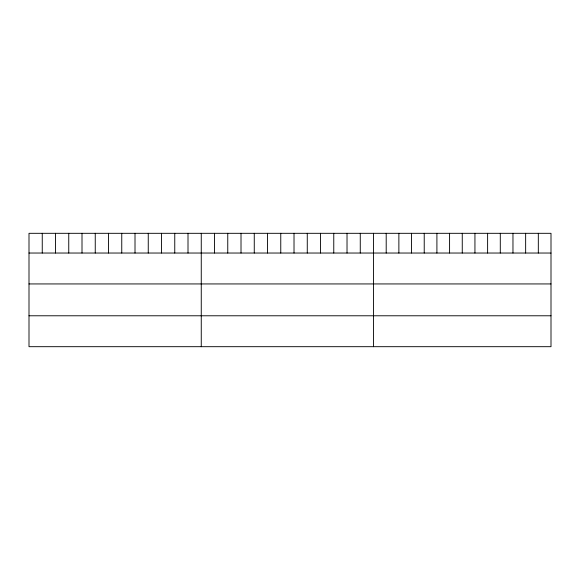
<?xml version="1.0" encoding="UTF-8"?>
<svg xmlns="http://www.w3.org/2000/svg" width="580" height="580" viewBox="0 0 580 580"><rect width="100%" height="100%" fill="white"/><g stroke="black" fill="none" stroke-linecap="round" stroke-linejoin="round"><path stroke-width="0.87" d="M551 253.032L551 346.688L29 346.688L29 233.312L551 233.312L551 253.032L29 253.032M29 283.939L551 283.939M29 315.781L551 315.781M538.32 233.312L538.32 253.032M525.647 233.312L525.647 253.032M512.966 233.312L512.966 253.032M500.293 233.312L500.293 253.032M487.613 233.312L487.613 253.032M474.94 233.312L474.94 253.032M462.26 233.312L462.26 253.032M449.58 233.312L449.58 253.032M436.907 233.312L436.907 253.032M424.226 233.312L424.226 253.032M411.553 233.312L411.553 253.032M398.873 233.312L398.873 253.032M386.2 233.312L386.2 253.032M373.52 233.312L373.52 346.688M360.267 233.312L360.267 253.032M347.021 233.312L347.021 253.032M333.768 233.312L333.768 253.032M320.515 233.312L320.515 253.032M307.269 233.312L307.269 253.032M294.017 233.312L294.017 253.032M280.763 233.312L280.763 253.032M267.51 233.312L267.51 253.032M254.265 233.312L254.265 253.032M241.012 233.312L241.012 253.032M227.759 233.312L227.759 253.032M214.513 233.312L214.513 253.032M201.26 233.312L201.26 346.688M188.007 233.312L188.007 253.032M174.761 233.312L174.761 253.032M161.508 233.312L161.508 253.032M148.255 233.312L148.255 253.032M135.01 233.312L135.01 253.032M121.756 233.312L121.756 253.032M108.503 233.312L108.503 253.032M95.25 233.312L95.25 253.032M82.005 233.312L82.005 253.032M68.752 233.312L68.752 253.032M55.499 233.312L55.499 253.032M42.253 233.312L42.253 253.032"/></g></svg>
